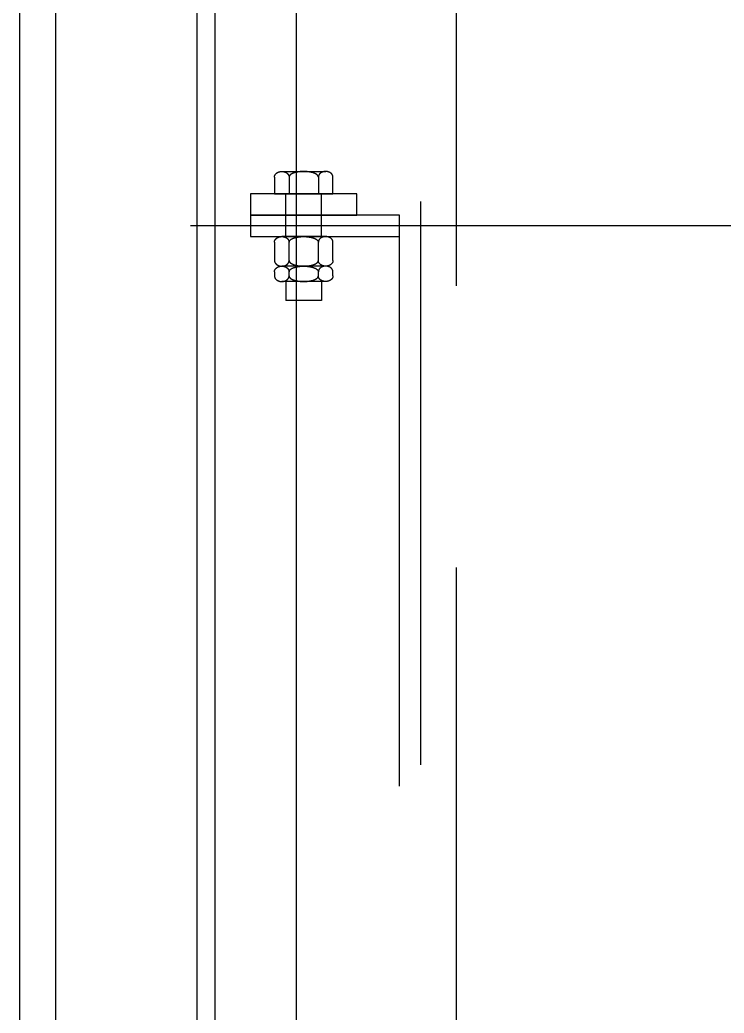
# Model space of a CAD drawing. Extents: x 0 to 45720, y 0 to 30480.
# Drawn here: x 11072 to 11270.6, y 11697.1 to 11977.1 of the extents above; entities that cross this region are included whole.
import ezdxf

# ---------------------------------------------------------------- set-up
doc = ezdxf.new("R2010")
doc.units = 0
doc.header["$LTSCALE"] = 25
for name, pattern in [('CENTER', [50.8, 31.75, -6.35, 6.35, -6.35]), ('HIDDEN', [9.525, 6.35, -3.175]), ('HIDDEN2', [4.7625, 3.175, -1.5875])]:
    doc.linetypes.add(name, pattern=pattern)
doc.layers.get('0').update_dxf_attribs({"linetype": 'CONTINUOUS'})
for name, color, linetype in [('CHUTE', 2, 'CONTINUOUS'), ('EMS_BOLT-BOLTHOLE', 3, 'CONTINUOUS'), ('EMS_CL', 1, 'CENTER'), ('EMS_DIM', 3, 'CONTINUOUS'), ('EMS_HF', 3, 'HIDDEN2'), ('EMS_HIDDEN', 3, 'HIDDEN'), ('EMS_OBJECT', 2, 'CONTINUOUS')]:
    doc.layers.add(name, color=color, linetype=linetype)

# ---------------------------------------------------------------- blocks, each defined once
blk = doc.blocks.new('A$C0D2A148F')
at = {"color": 252}
for p, q in [((-301.249, -136.237), (-301.249, -141)), ((-299.187, -134.65), (-286.813, -134.65)), ((-297.124, -136.237), (-297.124, -141)), ((-288.876, -136.237), (-288.876, -141)), ((-284.751, -141), (-284.751, -136.237)), ((-301.249, -141), (-284.751, -141)), ((-286.813, -153), (-299.187, -153)), ((-301.249, -154.587), (-301.249, -159.747)), ((-297.124, -159.747), (-297.124, -154.587)), ((-288.876, -159.747), (-288.876, -154.587)), ((-284.751, -159.747), (-284.751, -154.587)), ((-286.813, -161.334), (-299.187, -161.334))]:
    blk.add_line(p, q, dxfattribs=at)
for points in [[(-301.249, -136.237, 0), (-301.248, -136.199, 0), (-301.246, -136.16, 0), (-301.243, -136.121, 0), (-301.239, -136.082, 0), (-301.233, -136.043, 0), (-301.227, -136.005, 0), (-301.219, -135.966, 0), (-301.209, -135.928, 0), (-301.199, -135.89, 0), (-301.187, -135.852, 0), (-301.174, -135.814, 0), (-301.16, -135.777, 0), (-301.145, -135.74, 0), (-301.128, -135.703, 0), (-301.111, -135.666, 0), (-301.092, -135.63, 0), (-301.072, -135.594, 0), (-301.051, -135.559, 0), (-301.029, -135.524, 0), (-301.005, -135.489, 0), (-300.981, -135.455, 0), (-300.955, -135.421, 0), (-300.929, -135.388, 0), (-300.901, -135.356, 0), (-300.873, -135.323, 0), (-300.843, -135.292, 0), (-300.812, -135.261, 0), (-300.781, -135.23, 0), (-300.748, -135.201, 0), (-300.715, -135.171, 0), (-300.68, -135.143, 0), (-300.645, -135.115, 0), (-300.609, -135.088, 0), (-300.572, -135.061, 0), (-300.534, -135.035, 0), (-300.495, -135.01, 0), (-300.455, -134.986, 0), (-300.415, -134.962, 0), (-300.374, -134.94, 0), (-300.332, -134.918, 0), (-300.29, -134.896, 0), (-300.247, -134.876, 0), (-300.203, -134.856, 0), (-300.159, -134.837, 0), (-300.114, -134.82, 0), (-300.068, -134.802, 0), (-300.022, -134.786, 0), (-299.976, -134.771, 0), (-299.929, -134.756, 0), (-299.881, -134.743, 0), (-299.834, -134.73, 0), (-299.785, -134.718, 0), (-299.737, -134.708, 0), (-299.688, -134.698, 0), (-299.639, -134.689, 0), (-299.589, -134.681, 0), (-299.539, -134.673, 0), (-299.489, -134.667, 0), (-299.439, -134.662, 0), (-299.389, -134.658, 0), (-299.338, -134.654, 0), (-299.288, -134.652, 0), (-299.237, -134.65, 0), (-299.187, -134.65, 0), (-299.136, -134.65, 0), (-299.085, -134.652, 0), (-299.035, -134.654, 0), (-298.985, -134.658, 0), (-298.934, -134.662, 0), (-298.884, -134.667, 0), (-298.834, -134.673, 0), (-298.784, -134.681, 0), (-298.735, -134.689, 0), (-298.686, -134.698, 0), (-298.637, -134.708, 0), (-298.588, -134.718, 0), (-298.54, -134.73, 0), (-298.492, -134.743, 0), (-298.444, -134.756, 0), (-298.397, -134.771, 0), (-298.351, -134.786, 0), (-298.305, -134.802, 0), (-298.259, -134.82, 0), (-298.215, -134.837, 0), (-298.17, -134.856, 0), (-298.126, -134.876, 0), (-298.083, -134.896, 0), (-298.041, -134.918, 0), (-297.999, -134.94, 0), (-297.958, -134.962, 0), (-297.918, -134.986, 0), (-297.878, -135.01, 0), (-297.84, -135.035, 0), (-297.802, -135.061, 0), (-297.765, -135.088, 0), (-297.728, -135.115, 0), (-297.693, -135.143, 0), (-297.659, -135.171, 0), (-297.625, -135.201, 0), (-297.593, -135.23, 0), (-297.561, -135.261, 0), (-297.53, -135.292, 0), (-297.501, -135.323, 0), (-297.472, -135.356, 0), (-297.444, -135.388, 0), (-297.418, -135.421, 0), (-297.392, -135.455, 0), (-297.368, -135.489, 0), (-297.345, -135.524, 0), (-297.322, -135.559, 0), (-297.301, -135.594, 0), (-297.281, -135.63, 0), (-297.263, -135.666, 0), (-297.245, -135.703, 0), (-297.229, -135.74, 0), (-297.213, -135.777, 0), (-297.199, -135.814, 0), (-297.186, -135.852, 0), (-297.175, -135.89, 0), (-297.164, -135.928, 0), (-297.155, -135.966, 0), (-297.147, -136.005, 0), (-297.14, -136.043, 0), (-297.134, -136.082, 0), (-297.13, -136.121, 0), (-297.127, -136.16, 0), (-297.125, -136.199, 0), (-297.124, -136.237, 0)], [(-288.876, -136.237, 0), (-288.877, -136.199, 0), (-288.881, -136.16, 0), (-288.887, -136.121, 0), (-288.895, -136.082, 0), (-288.907, -136.043, 0), (-288.92, -136.005, 0), (-288.936, -135.966, 0), (-288.955, -135.928, 0), (-288.976, -135.89, 0), (-288.999, -135.852, 0), (-289.025, -135.814, 0), (-289.053, -135.777, 0), (-289.084, -135.74, 0), (-289.117, -135.703, 0), (-289.152, -135.666, 0), (-289.19, -135.63, 0), (-289.229, -135.594, 0), (-289.272, -135.559, 0), (-289.316, -135.524, 0), (-289.363, -135.489, 0), (-289.411, -135.455, 0), (-289.462, -135.421, 0), (-289.515, -135.388, 0), (-289.571, -135.356, 0), (-289.628, -135.323, 0), (-289.687, -135.292, 0), (-289.749, -135.261, 0), (-289.812, -135.23, 0), (-289.877, -135.201, 0), (-289.944, -135.171, 0), (-290.013, -135.143, 0), (-290.084, -135.115, 0), (-290.156, -135.088, 0), (-290.23, -135.061, 0), (-290.306, -135.035, 0), (-290.383, -135.01, 0), (-290.463, -134.986, 0), (-290.543, -134.962, 0), (-290.625, -134.94, 0), (-290.709, -134.918, 0), (-290.793, -134.896, 0), (-290.88, -134.876, 0), (-290.967, -134.856, 0), (-291.056, -134.837, 0), (-291.146, -134.82, 0), (-291.237, -134.802, 0), (-291.329, -134.786, 0), (-291.422, -134.771, 0), (-291.516, -134.756, 0), (-291.611, -134.743, 0), (-291.706, -134.73, 0), (-291.803, -134.718, 0), (-291.9, -134.708, 0), (-291.998, -134.698, 0), (-292.096, -134.689, 0), (-292.195, -134.681, 0), (-292.295, -134.673, 0), (-292.395, -134.667, 0), (-292.495, -134.662, 0), (-292.596, -134.658, 0), (-292.697, -134.654, 0), (-292.798, -134.652, 0), (-292.899, -134.65, 0), (-293, -134.65, 0), (-293.101, -134.65, 0), (-293.202, -134.652, 0), (-293.303, -134.654, 0), (-293.404, -134.658, 0), (-293.505, -134.662, 0), (-293.605, -134.667, 0), (-293.705, -134.673, 0), (-293.805, -134.681, 0), (-293.904, -134.689, 0), (-294.002, -134.698, 0), (-294.1, -134.708, 0), (-294.197, -134.718, 0), (-294.294, -134.73, 0), (-294.389, -134.743, 0), (-294.484, -134.756, 0), (-294.578, -134.771, 0), (-294.671, -134.786, 0), (-294.763, -134.802, 0), (-294.854, -134.82, 0), (-294.944, -134.837, 0), (-295.033, -134.856, 0), (-295.12, -134.876, 0), (-295.207, -134.896, 0), (-295.291, -134.918, 0), (-295.375, -134.94, 0), (-295.457, -134.962, 0), (-295.537, -134.986, 0), (-295.617, -135.01, 0), (-295.694, -135.035, 0), (-295.77, -135.061, 0), (-295.844, -135.088, 0), (-295.916, -135.115, 0), (-295.987, -135.143, 0), (-296.056, -135.171, 0), (-296.123, -135.201, 0), (-296.188, -135.23, 0), (-296.251, -135.261, 0), (-296.313, -135.292, 0), (-296.372, -135.323, 0), (-296.429, -135.356, 0), (-296.485, -135.388, 0), (-296.538, -135.421, 0), (-296.589, -135.455, 0), (-296.637, -135.489, 0), (-296.684, -135.524, 0), (-296.728, -135.559, 0), (-296.771, -135.594, 0), (-296.81, -135.63, 0), (-296.848, -135.666, 0), (-296.883, -135.703, 0), (-296.916, -135.74, 0), (-296.947, -135.777, 0), (-296.975, -135.814, 0), (-297.001, -135.852, 0), (-297.024, -135.89, 0), (-297.045, -135.928, 0), (-297.064, -135.966, 0), (-297.08, -136.005, 0), (-297.093, -136.043, 0), (-297.105, -136.082, 0), (-297.113, -136.121, 0), (-297.119, -136.16, 0), (-297.123, -136.199, 0), (-297.124, -136.237, 0)], [(-284.751, -136.237, 0), (-284.752, -136.199, 0), (-284.754, -136.16, 0), (-284.757, -136.121, 0), (-284.761, -136.082, 0), (-284.767, -136.043, 0), (-284.773, -136.005, 0), (-284.781, -135.966, 0), (-284.791, -135.928, 0), (-284.801, -135.89, 0), (-284.813, -135.852, 0), (-284.826, -135.814, 0), (-284.84, -135.777, 0), (-284.855, -135.74, 0), (-284.872, -135.703, 0), (-284.889, -135.666, 0), (-284.908, -135.63, 0), (-284.928, -135.594, 0), (-284.949, -135.559, 0), (-284.971, -135.524, 0), (-284.995, -135.489, 0), (-285.019, -135.455, 0), (-285.045, -135.421, 0), (-285.071, -135.388, 0), (-285.099, -135.356, 0), (-285.127, -135.323, 0), (-285.157, -135.292, 0), (-285.188, -135.261, 0), (-285.219, -135.23, 0), (-285.252, -135.201, 0), (-285.285, -135.171, 0), (-285.32, -135.143, 0), (-285.355, -135.115, 0), (-285.391, -135.088, 0), (-285.428, -135.061, 0), (-285.466, -135.035, 0), (-285.505, -135.01, 0), (-285.545, -134.986, 0), (-285.585, -134.962, 0), (-285.626, -134.94, 0), (-285.668, -134.918, 0), (-285.71, -134.896, 0), (-285.753, -134.876, 0), (-285.797, -134.856, 0), (-285.841, -134.837, 0), (-285.886, -134.82, 0), (-285.932, -134.802, 0), (-285.978, -134.786, 0), (-286.024, -134.771, 0), (-286.071, -134.756, 0), (-286.119, -134.743, 0), (-286.166, -134.73, 0), (-286.215, -134.718, 0), (-286.263, -134.708, 0), (-286.312, -134.698, 0), (-286.361, -134.689, 0), (-286.411, -134.681, 0), (-286.461, -134.673, 0), (-286.511, -134.667, 0), (-286.561, -134.662, 0), (-286.611, -134.658, 0), (-286.662, -134.654, 0), (-286.712, -134.652, 0), (-286.763, -134.65, 0), (-286.813, -134.65, 0), (-286.864, -134.65, 0), (-286.915, -134.652, 0), (-286.965, -134.654, 0), (-287.015, -134.658, 0), (-287.066, -134.662, 0), (-287.116, -134.667, 0), (-287.166, -134.673, 0), (-287.216, -134.681, 0), (-287.265, -134.689, 0), (-287.314, -134.698, 0), (-287.363, -134.708, 0), (-287.412, -134.718, 0), (-287.46, -134.73, 0), (-287.508, -134.743, 0), (-287.556, -134.756, 0), (-287.603, -134.771, 0), (-287.649, -134.786, 0), (-287.695, -134.802, 0), (-287.741, -134.82, 0), (-287.785, -134.837, 0), (-287.83, -134.856, 0), (-287.874, -134.876, 0), (-287.917, -134.896, 0), (-287.959, -134.918, 0), (-288.001, -134.94, 0), (-288.042, -134.962, 0), (-288.082, -134.986, 0), (-288.122, -135.01, 0), (-288.16, -135.035, 0), (-288.198, -135.061, 0), (-288.235, -135.088, 0), (-288.272, -135.115, 0), (-288.307, -135.143, 0), (-288.341, -135.171, 0), (-288.375, -135.201, 0), (-288.407, -135.23, 0), (-288.439, -135.261, 0), (-288.47, -135.292, 0), (-288.499, -135.323, 0), (-288.528, -135.356, 0), (-288.556, -135.388, 0), (-288.582, -135.421, 0), (-288.608, -135.455, 0), (-288.632, -135.489, 0), (-288.655, -135.524, 0), (-288.678, -135.559, 0), (-288.699, -135.594, 0), (-288.719, -135.63, 0), (-288.737, -135.666, 0), (-288.755, -135.703, 0), (-288.771, -135.74, 0), (-288.787, -135.777, 0), (-288.801, -135.814, 0), (-288.814, -135.852, 0), (-288.825, -135.89, 0), (-288.836, -135.928, 0), (-288.845, -135.966, 0), (-288.853, -136.005, 0), (-288.86, -136.043, 0), (-288.866, -136.082, 0), (-288.87, -136.121, 0), (-288.873, -136.16, 0), (-288.875, -136.199, 0), (-288.876, -136.237, 0)], [(-301.249, -154.587, 0), (-301.248, -154.549, 0), (-301.246, -154.51, 0), (-301.243, -154.471, 0), (-301.239, -154.432, 0), (-301.233, -154.393, 0), (-301.227, -154.355, 0), (-301.219, -154.316, 0), (-301.209, -154.278, 0), (-301.199, -154.24, 0), (-301.187, -154.202, 0), (-301.174, -154.164, 0), (-301.16, -154.127, 0), (-301.145, -154.09, 0), (-301.128, -154.053, 0), (-301.111, -154.016, 0), (-301.092, -153.98, 0), (-301.072, -153.944, 0), (-301.051, -153.909, 0), (-301.029, -153.874, 0), (-301.005, -153.839, 0), (-300.981, -153.805, 0), (-300.955, -153.771, 0), (-300.929, -153.738, 0), (-300.901, -153.706, 0), (-300.873, -153.673, 0), (-300.843, -153.642, 0), (-300.812, -153.611, 0), (-300.781, -153.58, 0), (-300.748, -153.551, 0), (-300.715, -153.521, 0), (-300.68, -153.493, 0), (-300.645, -153.465, 0), (-300.609, -153.438, 0), (-300.572, -153.411, 0), (-300.534, -153.385, 0), (-300.495, -153.36, 0), (-300.455, -153.336, 0), (-300.415, -153.312, 0), (-300.374, -153.29, 0), (-300.332, -153.268, 0), (-300.29, -153.246, 0), (-300.247, -153.226, 0), (-300.203, -153.206, 0), (-300.159, -153.187, 0), (-300.114, -153.17, 0), (-300.068, -153.152, 0), (-300.022, -153.136, 0), (-299.976, -153.121, 0), (-299.929, -153.106, 0), (-299.881, -153.093, 0), (-299.834, -153.08, 0), (-299.785, -153.068, 0), (-299.737, -153.058, 0), (-299.688, -153.048, 0), (-299.639, -153.039, 0), (-299.589, -153.031, 0), (-299.539, -153.023, 0), (-299.489, -153.017, 0), (-299.439, -153.012, 0), (-299.389, -153.008, 0), (-299.338, -153.004, 0), (-299.288, -153.002, 0), (-299.237, -153, 0), (-299.187, -153, 0), (-299.136, -153, 0), (-299.085, -153.002, 0), (-299.035, -153.004, 0), (-298.985, -153.008, 0), (-298.934, -153.012, 0), (-298.884, -153.017, 0), (-298.834, -153.023, 0), (-298.784, -153.031, 0), (-298.735, -153.039, 0), (-298.686, -153.048, 0), (-298.637, -153.058, 0), (-298.588, -153.068, 0), (-298.54, -153.08, 0), (-298.492, -153.093, 0), (-298.444, -153.106, 0), (-298.397, -153.121, 0), (-298.351, -153.136, 0), (-298.305, -153.152, 0), (-298.259, -153.17, 0), (-298.215, -153.187, 0), (-298.17, -153.206, 0), (-298.126, -153.226, 0), (-298.083, -153.246, 0), (-298.041, -153.268, 0), (-297.999, -153.29, 0), (-297.958, -153.312, 0), (-297.918, -153.336, 0), (-297.878, -153.36, 0), (-297.84, -153.385, 0), (-297.802, -153.411, 0), (-297.765, -153.438, 0), (-297.728, -153.465, 0), (-297.693, -153.493, 0), (-297.659, -153.521, 0), (-297.625, -153.551, 0), (-297.593, -153.58, 0), (-297.561, -153.611, 0), (-297.53, -153.642, 0), (-297.501, -153.673, 0), (-297.472, -153.706, 0), (-297.444, -153.738, 0), (-297.418, -153.771, 0), (-297.392, -153.805, 0), (-297.368, -153.839, 0), (-297.345, -153.874, 0), (-297.322, -153.909, 0), (-297.301, -153.944, 0), (-297.281, -153.98, 0), (-297.263, -154.016, 0), (-297.245, -154.053, 0), (-297.229, -154.09, 0), (-297.213, -154.127, 0), (-297.199, -154.164, 0), (-297.186, -154.202, 0), (-297.175, -154.24, 0), (-297.164, -154.278, 0), (-297.155, -154.316, 0), (-297.147, -154.355, 0), (-297.14, -154.393, 0), (-297.134, -154.432, 0), (-297.13, -154.471, 0), (-297.127, -154.51, 0), (-297.125, -154.549, 0), (-297.124, -154.587, 0)], [(-297.124, -154.587, 0), (-297.123, -154.549, 0), (-297.119, -154.51, 0), (-297.113, -154.471, 0), (-297.105, -154.432, 0), (-297.093, -154.393, 0), (-297.08, -154.355, 0), (-297.064, -154.316, 0), (-297.045, -154.278, 0), (-297.024, -154.24, 0), (-297.001, -154.202, 0), (-296.975, -154.164, 0), (-296.947, -154.127, 0), (-296.916, -154.09, 0), (-296.883, -154.053, 0), (-296.848, -154.016, 0), (-296.81, -153.98, 0), (-296.771, -153.944, 0), (-296.728, -153.909, 0), (-296.684, -153.874, 0), (-296.637, -153.839, 0), (-296.589, -153.805, 0), (-296.538, -153.771, 0), (-296.485, -153.738, 0), (-296.429, -153.706, 0), (-296.372, -153.673, 0), (-296.313, -153.642, 0), (-296.251, -153.611, 0), (-296.188, -153.58, 0), (-296.123, -153.551, 0), (-296.056, -153.521, 0), (-295.987, -153.493, 0), (-295.916, -153.465, 0), (-295.844, -153.438, 0), (-295.77, -153.411, 0), (-295.694, -153.385, 0), (-295.617, -153.36, 0), (-295.537, -153.336, 0), (-295.457, -153.312, 0), (-295.375, -153.29, 0), (-295.291, -153.268, 0), (-295.207, -153.246, 0), (-295.12, -153.226, 0), (-295.033, -153.206, 0), (-294.944, -153.187, 0), (-294.854, -153.17, 0), (-294.763, -153.152, 0), (-294.671, -153.136, 0), (-294.578, -153.121, 0), (-294.484, -153.106, 0), (-294.389, -153.093, 0), (-294.294, -153.08, 0), (-294.197, -153.068, 0), (-294.1, -153.058, 0), (-294.002, -153.048, 0), (-293.904, -153.039, 0), (-293.805, -153.031, 0), (-293.705, -153.023, 0), (-293.605, -153.017, 0), (-293.505, -153.012, 0), (-293.404, -153.008, 0), (-293.303, -153.004, 0), (-293.202, -153.002, 0), (-293.101, -153, 0), (-293, -153, 0), (-292.899, -153, 0), (-292.798, -153.002, 0), (-292.697, -153.004, 0), (-292.596, -153.008, 0), (-292.495, -153.012, 0), (-292.395, -153.017, 0), (-292.295, -153.023, 0), (-292.195, -153.031, 0), (-292.096, -153.039, 0), (-291.998, -153.048, 0), (-291.9, -153.058, 0), (-291.803, -153.068, 0), (-291.706, -153.08, 0), (-291.611, -153.093, 0), (-291.516, -153.106, 0), (-291.422, -153.121, 0), (-291.329, -153.136, 0), (-291.237, -153.152, 0), (-291.146, -153.17, 0), (-291.056, -153.187, 0), (-290.967, -153.206, 0), (-290.88, -153.226, 0), (-290.793, -153.246, 0), (-290.709, -153.268, 0), (-290.625, -153.29, 0), (-290.543, -153.312, 0), (-290.463, -153.336, 0), (-290.383, -153.36, 0), (-290.306, -153.385, 0), (-290.23, -153.411, 0), (-290.156, -153.438, 0), (-290.084, -153.465, 0), (-290.013, -153.493, 0), (-289.944, -153.521, 0), (-289.877, -153.551, 0), (-289.812, -153.58, 0), (-289.749, -153.611, 0), (-289.687, -153.642, 0), (-289.628, -153.673, 0), (-289.571, -153.706, 0), (-289.515, -153.738, 0), (-289.462, -153.771, 0), (-289.411, -153.805, 0), (-289.363, -153.839, 0), (-289.316, -153.874, 0), (-289.272, -153.909, 0), (-289.229, -153.944, 0), (-289.19, -153.98, 0), (-289.152, -154.016, 0), (-289.117, -154.053, 0), (-289.084, -154.09, 0), (-289.053, -154.127, 0), (-289.025, -154.164, 0), (-288.999, -154.202, 0), (-288.976, -154.24, 0), (-288.955, -154.278, 0), (-288.936, -154.316, 0), (-288.92, -154.355, 0), (-288.907, -154.393, 0), (-288.895, -154.432, 0), (-288.887, -154.471, 0), (-288.881, -154.51, 0), (-288.877, -154.549, 0), (-288.876, -154.587, 0)], [(-284.751, -154.587, 0), (-284.752, -154.549, 0), (-284.754, -154.51, 0), (-284.757, -154.471, 0), (-284.761, -154.432, 0), (-284.767, -154.393, 0), (-284.773, -154.355, 0), (-284.781, -154.316, 0), (-284.791, -154.278, 0), (-284.801, -154.24, 0), (-284.813, -154.202, 0), (-284.826, -154.164, 0), (-284.84, -154.127, 0), (-284.855, -154.09, 0), (-284.872, -154.053, 0), (-284.889, -154.016, 0), (-284.908, -153.98, 0), (-284.928, -153.944, 0), (-284.949, -153.909, 0), (-284.971, -153.874, 0), (-284.995, -153.839, 0), (-285.019, -153.805, 0), (-285.045, -153.771, 0), (-285.071, -153.738, 0), (-285.099, -153.706, 0), (-285.127, -153.673, 0), (-285.157, -153.642, 0), (-285.188, -153.611, 0), (-285.219, -153.58, 0), (-285.252, -153.551, 0), (-285.285, -153.521, 0), (-285.32, -153.493, 0), (-285.355, -153.465, 0), (-285.391, -153.438, 0), (-285.428, -153.411, 0), (-285.466, -153.385, 0), (-285.505, -153.36, 0), (-285.545, -153.336, 0), (-285.585, -153.312, 0), (-285.626, -153.29, 0), (-285.668, -153.268, 0), (-285.71, -153.246, 0), (-285.753, -153.226, 0), (-285.797, -153.206, 0), (-285.841, -153.187, 0), (-285.886, -153.17, 0), (-285.932, -153.152, 0), (-285.978, -153.136, 0), (-286.024, -153.121, 0), (-286.071, -153.106, 0), (-286.119, -153.093, 0), (-286.166, -153.08, 0), (-286.215, -153.068, 0), (-286.263, -153.058, 0), (-286.312, -153.048, 0), (-286.361, -153.039, 0), (-286.411, -153.031, 0), (-286.461, -153.023, 0), (-286.511, -153.017, 0), (-286.561, -153.012, 0), (-286.611, -153.008, 0), (-286.662, -153.004, 0), (-286.712, -153.002, 0), (-286.763, -153, 0), (-286.813, -153, 0), (-286.864, -153, 0), (-286.915, -153.002, 0), (-286.965, -153.004, 0), (-287.015, -153.008, 0), (-287.066, -153.012, 0), (-287.116, -153.017, 0), (-287.166, -153.023, 0), (-287.216, -153.031, 0), (-287.265, -153.039, 0), (-287.314, -153.048, 0), (-287.363, -153.058, 0), (-287.412, -153.068, 0), (-287.46, -153.08, 0), (-287.508, -153.093, 0), (-287.556, -153.106, 0), (-287.603, -153.121, 0), (-287.649, -153.136, 0), (-287.695, -153.152, 0), (-287.741, -153.17, 0), (-287.785, -153.187, 0), (-287.83, -153.206, 0), (-287.874, -153.226, 0), (-287.917, -153.246, 0), (-287.959, -153.268, 0), (-288.001, -153.29, 0), (-288.042, -153.312, 0), (-288.082, -153.336, 0), (-288.122, -153.36, 0), (-288.16, -153.385, 0), (-288.198, -153.411, 0), (-288.235, -153.438, 0), (-288.272, -153.465, 0), (-288.307, -153.493, 0), (-288.341, -153.521, 0), (-288.375, -153.551, 0), (-288.407, -153.58, 0), (-288.439, -153.611, 0), (-288.47, -153.642, 0), (-288.499, -153.673, 0), (-288.528, -153.706, 0), (-288.556, -153.738, 0), (-288.582, -153.771, 0), (-288.608, -153.805, 0), (-288.632, -153.839, 0), (-288.655, -153.874, 0), (-288.678, -153.909, 0), (-288.699, -153.944, 0), (-288.719, -153.98, 0), (-288.737, -154.016, 0), (-288.755, -154.053, 0), (-288.771, -154.09, 0), (-288.787, -154.127, 0), (-288.801, -154.164, 0), (-288.814, -154.202, 0), (-288.825, -154.24, 0), (-288.836, -154.278, 0), (-288.845, -154.316, 0), (-288.853, -154.355, 0), (-288.86, -154.393, 0), (-288.866, -154.432, 0), (-288.87, -154.471, 0), (-288.873, -154.51, 0), (-288.875, -154.549, 0), (-288.876, -154.587, 0)], [(-301.249, -159.747, 0), (-301.248, -159.786, 0), (-301.246, -159.825, 0), (-301.243, -159.864, 0), (-301.239, -159.902, 0), (-301.233, -159.941, 0), (-301.227, -159.98, 0), (-301.219, -160.018, 0), (-301.209, -160.057, 0), (-301.199, -160.095, 0), (-301.187, -160.133, 0), (-301.174, -160.17, 0), (-301.16, -160.208, 0), (-301.145, -160.245, 0), (-301.128, -160.282, 0), (-301.111, -160.318, 0), (-301.092, -160.354, 0), (-301.072, -160.39, 0), (-301.051, -160.426, 0), (-301.029, -160.461, 0), (-301.005, -160.495, 0), (-300.981, -160.529, 0), (-300.955, -160.563, 0), (-300.929, -160.596, 0), (-300.901, -160.629, 0), (-300.873, -160.661, 0), (-300.843, -160.693, 0), (-300.812, -160.724, 0), (-300.781, -160.754, 0), (-300.748, -160.784, 0), (-300.715, -160.813, 0), (-300.68, -160.842, 0), (-300.645, -160.869, 0), (-300.609, -160.897, 0), (-300.572, -160.923, 0), (-300.534, -160.949, 0), (-300.495, -160.974, 0), (-300.455, -160.998, 0), (-300.415, -161.022, 0), (-300.374, -161.045, 0), (-300.332, -161.067, 0), (-300.29, -161.088, 0), (-300.247, -161.109, 0), (-300.203, -161.128, 0), (-300.159, -161.147, 0), (-300.114, -161.165, 0), (-300.068, -161.182, 0), (-300.022, -161.198, 0), (-299.976, -161.214, 0), (-299.929, -161.228, 0), (-299.881, -161.242, 0), (-299.834, -161.254, 0), (-299.785, -161.266, 0), (-299.737, -161.277, 0), (-299.688, -161.287, 0), (-299.639, -161.296, 0), (-299.589, -161.304, 0), (-299.539, -161.311, 0), (-299.489, -161.317, 0), (-299.439, -161.322, 0), (-299.389, -161.327, 0), (-299.338, -161.33, 0), (-299.288, -161.332, 0), (-299.237, -161.334, 0), (-299.187, -161.334, 0), (-299.136, -161.334, 0), (-299.085, -161.332, 0), (-299.035, -161.33, 0), (-298.985, -161.327, 0), (-298.934, -161.322, 0), (-298.884, -161.317, 0), (-298.834, -161.311, 0), (-298.784, -161.304, 0), (-298.735, -161.296, 0), (-298.686, -161.287, 0), (-298.637, -161.277, 0), (-298.588, -161.266, 0), (-298.54, -161.254, 0), (-298.492, -161.242, 0), (-298.444, -161.228, 0), (-298.397, -161.214, 0), (-298.351, -161.198, 0), (-298.305, -161.182, 0), (-298.259, -161.165, 0), (-298.215, -161.147, 0), (-298.17, -161.128, 0), (-298.126, -161.109, 0), (-298.083, -161.088, 0), (-298.041, -161.067, 0), (-297.999, -161.045, 0), (-297.958, -161.022, 0), (-297.918, -160.998, 0), (-297.878, -160.974, 0), (-297.84, -160.949, 0), (-297.802, -160.923, 0), (-297.765, -160.897, 0), (-297.728, -160.869, 0), (-297.693, -160.842, 0), (-297.659, -160.813, 0), (-297.625, -160.784, 0), (-297.593, -160.754, 0), (-297.561, -160.724, 0), (-297.53, -160.693, 0), (-297.501, -160.661, 0), (-297.472, -160.629, 0), (-297.444, -160.596, 0), (-297.418, -160.563, 0), (-297.392, -160.529, 0), (-297.368, -160.495, 0), (-297.345, -160.461, 0), (-297.322, -160.426, 0), (-297.301, -160.39, 0), (-297.281, -160.354, 0), (-297.263, -160.318, 0), (-297.245, -160.282, 0), (-297.229, -160.245, 0), (-297.213, -160.208, 0), (-297.199, -160.17, 0), (-297.186, -160.133, 0), (-297.175, -160.095, 0), (-297.164, -160.057, 0), (-297.155, -160.018, 0), (-297.147, -159.98, 0), (-297.14, -159.941, 0), (-297.134, -159.902, 0), (-297.13, -159.864, 0), (-297.127, -159.825, 0), (-297.125, -159.786, 0), (-297.124, -159.747, 0)], [(-297.124, -159.747, 0), (-297.123, -159.786, 0), (-297.119, -159.825, 0), (-297.113, -159.864, 0), (-297.105, -159.902, 0), (-297.093, -159.941, 0), (-297.08, -159.98, 0), (-297.064, -160.018, 0), (-297.045, -160.057, 0), (-297.024, -160.095, 0), (-297.001, -160.133, 0), (-296.975, -160.17, 0), (-296.947, -160.208, 0), (-296.916, -160.245, 0), (-296.883, -160.282, 0), (-296.848, -160.318, 0), (-296.81, -160.354, 0), (-296.771, -160.39, 0), (-296.728, -160.426, 0), (-296.684, -160.461, 0), (-296.637, -160.495, 0), (-296.589, -160.529, 0), (-296.538, -160.563, 0), (-296.485, -160.596, 0), (-296.429, -160.629, 0), (-296.372, -160.661, 0), (-296.313, -160.693, 0), (-296.251, -160.724, 0), (-296.188, -160.754, 0), (-296.123, -160.784, 0), (-296.056, -160.813, 0), (-295.987, -160.842, 0), (-295.916, -160.869, 0), (-295.844, -160.897, 0), (-295.77, -160.923, 0), (-295.694, -160.949, 0), (-295.617, -160.974, 0), (-295.537, -160.998, 0), (-295.457, -161.022, 0), (-295.375, -161.045, 0), (-295.291, -161.067, 0), (-295.207, -161.088, 0), (-295.12, -161.109, 0), (-295.033, -161.128, 0), (-294.944, -161.147, 0), (-294.854, -161.165, 0), (-294.763, -161.182, 0), (-294.671, -161.198, 0), (-294.578, -161.214, 0), (-294.484, -161.228, 0), (-294.389, -161.242, 0), (-294.294, -161.254, 0), (-294.197, -161.266, 0), (-294.1, -161.277, 0), (-294.002, -161.287, 0), (-293.904, -161.296, 0), (-293.805, -161.304, 0), (-293.705, -161.311, 0), (-293.605, -161.317, 0), (-293.505, -161.322, 0), (-293.404, -161.327, 0), (-293.303, -161.33, 0), (-293.202, -161.332, 0), (-293.101, -161.334, 0), (-293, -161.334, 0), (-292.899, -161.334, 0), (-292.798, -161.332, 0), (-292.697, -161.33, 0), (-292.596, -161.327, 0), (-292.495, -161.322, 0), (-292.395, -161.317, 0), (-292.295, -161.311, 0), (-292.195, -161.304, 0), (-292.096, -161.296, 0), (-291.998, -161.287, 0), (-291.9, -161.277, 0), (-291.803, -161.266, 0), (-291.706, -161.254, 0), (-291.611, -161.242, 0), (-291.516, -161.228, 0), (-291.422, -161.214, 0), (-291.329, -161.198, 0), (-291.237, -161.182, 0), (-291.146, -161.165, 0), (-291.056, -161.147, 0), (-290.967, -161.128, 0), (-290.88, -161.109, 0), (-290.793, -161.088, 0), (-290.709, -161.067, 0), (-290.625, -161.045, 0), (-290.543, -161.022, 0), (-290.463, -160.998, 0), (-290.383, -160.974, 0), (-290.306, -160.949, 0), (-290.23, -160.923, 0), (-290.156, -160.897, 0), (-290.084, -160.869, 0), (-290.013, -160.842, 0), (-289.944, -160.813, 0), (-289.877, -160.784, 0), (-289.812, -160.754, 0), (-289.749, -160.724, 0), (-289.687, -160.693, 0), (-289.628, -160.661, 0), (-289.571, -160.629, 0), (-289.515, -160.596, 0), (-289.462, -160.563, 0), (-289.411, -160.529, 0), (-289.363, -160.495, 0), (-289.316, -160.461, 0), (-289.272, -160.426, 0), (-289.229, -160.39, 0), (-289.19, -160.354, 0), (-289.152, -160.318, 0), (-289.117, -160.282, 0), (-289.084, -160.245, 0), (-289.053, -160.208, 0), (-289.025, -160.17, 0), (-288.999, -160.133, 0), (-288.976, -160.095, 0), (-288.955, -160.057, 0), (-288.936, -160.018, 0), (-288.92, -159.98, 0), (-288.907, -159.941, 0), (-288.895, -159.902, 0), (-288.887, -159.864, 0), (-288.881, -159.825, 0), (-288.877, -159.786, 0), (-288.876, -159.747, 0)], [(-284.751, -159.747, 0), (-284.752, -159.786, 0), (-284.754, -159.825, 0), (-284.757, -159.864, 0), (-284.761, -159.902, 0), (-284.767, -159.941, 0), (-284.773, -159.98, 0), (-284.781, -160.018, 0), (-284.791, -160.057, 0), (-284.801, -160.095, 0), (-284.813, -160.133, 0), (-284.826, -160.17, 0), (-284.84, -160.208, 0), (-284.855, -160.245, 0), (-284.872, -160.282, 0), (-284.889, -160.318, 0), (-284.908, -160.354, 0), (-284.928, -160.39, 0), (-284.949, -160.426, 0), (-284.971, -160.461, 0), (-284.995, -160.495, 0), (-285.019, -160.529, 0), (-285.045, -160.563, 0), (-285.071, -160.596, 0), (-285.099, -160.629, 0), (-285.127, -160.661, 0), (-285.157, -160.693, 0), (-285.188, -160.724, 0), (-285.219, -160.754, 0), (-285.252, -160.784, 0), (-285.285, -160.813, 0), (-285.32, -160.842, 0), (-285.355, -160.869, 0), (-285.391, -160.897, 0), (-285.428, -160.923, 0), (-285.466, -160.949, 0), (-285.505, -160.974, 0), (-285.545, -160.998, 0), (-285.585, -161.022, 0), (-285.626, -161.045, 0), (-285.668, -161.067, 0), (-285.71, -161.088, 0), (-285.753, -161.109, 0), (-285.797, -161.128, 0), (-285.841, -161.147, 0), (-285.886, -161.165, 0), (-285.932, -161.182, 0), (-285.978, -161.198, 0), (-286.024, -161.214, 0), (-286.071, -161.228, 0), (-286.119, -161.242, 0), (-286.166, -161.254, 0), (-286.215, -161.266, 0), (-286.263, -161.277, 0), (-286.312, -161.287, 0), (-286.361, -161.296, 0), (-286.411, -161.304, 0), (-286.461, -161.311, 0), (-286.511, -161.317, 0), (-286.561, -161.322, 0), (-286.611, -161.327, 0), (-286.662, -161.33, 0), (-286.712, -161.332, 0), (-286.763, -161.334, 0), (-286.813, -161.334, 0), (-286.864, -161.334, 0), (-286.915, -161.332, 0), (-286.965, -161.33, 0), (-287.015, -161.327, 0), (-287.066, -161.322, 0), (-287.116, -161.317, 0), (-287.166, -161.311, 0), (-287.216, -161.304, 0), (-287.265, -161.296, 0), (-287.314, -161.287, 0), (-287.363, -161.277, 0), (-287.412, -161.266, 0), (-287.46, -161.254, 0), (-287.508, -161.242, 0), (-287.556, -161.228, 0), (-287.603, -161.214, 0), (-287.649, -161.198, 0), (-287.695, -161.182, 0), (-287.741, -161.165, 0), (-287.785, -161.147, 0), (-287.83, -161.128, 0), (-287.874, -161.109, 0), (-287.917, -161.088, 0), (-287.959, -161.067, 0), (-288.001, -161.045, 0), (-288.042, -161.022, 0), (-288.082, -160.998, 0), (-288.122, -160.974, 0), (-288.16, -160.949, 0), (-288.198, -160.923, 0), (-288.235, -160.897, 0), (-288.272, -160.869, 0), (-288.307, -160.842, 0), (-288.341, -160.813, 0), (-288.375, -160.784, 0), (-288.407, -160.754, 0), (-288.439, -160.724, 0), (-288.47, -160.693, 0), (-288.499, -160.661, 0), (-288.528, -160.629, 0), (-288.556, -160.596, 0), (-288.582, -160.563, 0), (-288.608, -160.529, 0), (-288.632, -160.495, 0), (-288.655, -160.461, 0), (-288.678, -160.426, 0), (-288.699, -160.39, 0), (-288.719, -160.354, 0), (-288.737, -160.318, 0), (-288.755, -160.282, 0), (-288.771, -160.245, 0), (-288.787, -160.208, 0), (-288.801, -160.17, 0), (-288.814, -160.133, 0), (-288.825, -160.095, 0), (-288.836, -160.057, 0), (-288.845, -160.018, 0), (-288.853, -159.98, 0), (-288.86, -159.941, 0), (-288.866, -159.902, 0), (-288.87, -159.864, 0), (-288.873, -159.825, 0), (-288.875, -159.786, 0), (-288.876, -159.747, 0)]]:
    blk.add_polyline3d(points, dxfattribs=at)
at = {"layer": 'EMS_BOLT-BOLTHOLE', "color": 252}
for p, q in [((-286.813, -161.334), (-299.187, -161.334)), ((-301.249, -162.922), (-301.249, -164.081)), ((-297.124, -164.081), (-297.124, -162.922)), ((-288.876, -164.081), (-288.876, -162.922)), ((-284.751, -164.081), (-284.751, -162.922)), ((-286.813, -165.669), (-299.187, -165.669)), ((-298, -165.669), (-298, -171)), ((-288, -165.669), (-288, -171)), ((-288, -171), (-298, -171))]:
    blk.add_line(p, q, dxfattribs=at)
for points in [[(-301.249, -162.922, 0), (-301.248, -162.883, 0), (-301.246, -162.844, 0), (-301.243, -162.805, 0), (-301.239, -162.766, 0), (-301.233, -162.728, 0), (-301.227, -162.689, 0), (-301.219, -162.65, 0), (-301.209, -162.612, 0), (-301.199, -162.574, 0), (-301.187, -162.536, 0), (-301.174, -162.498, 0), (-301.16, -162.461, 0), (-301.145, -162.424, 0), (-301.128, -162.387, 0), (-301.111, -162.351, 0), (-301.092, -162.314, 0), (-301.072, -162.279, 0), (-301.051, -162.243, 0), (-301.029, -162.208, 0), (-301.005, -162.174, 0), (-300.981, -162.139, 0), (-300.955, -162.106, 0), (-300.929, -162.073, 0), (-300.901, -162.04, 0), (-300.873, -162.008, 0), (-300.843, -161.976, 0), (-300.812, -161.945, 0), (-300.781, -161.915, 0), (-300.748, -161.885, 0), (-300.715, -161.856, 0), (-300.68, -161.827, 0), (-300.645, -161.799, 0), (-300.609, -161.772, 0), (-300.572, -161.746, 0), (-300.534, -161.72, 0), (-300.495, -161.695, 0), (-300.455, -161.67, 0), (-300.415, -161.647, 0), (-300.374, -161.624, 0), (-300.332, -161.602, 0), (-300.29, -161.581, 0), (-300.247, -161.56, 0), (-300.203, -161.541, 0), (-300.159, -161.522, 0), (-300.114, -161.504, 0), (-300.068, -161.487, 0), (-300.022, -161.471, 0), (-299.976, -161.455, 0), (-299.929, -161.441, 0), (-299.881, -161.427, 0), (-299.834, -161.414, 0), (-299.785, -161.403, 0), (-299.737, -161.392, 0), (-299.688, -161.382, 0), (-299.639, -161.373, 0), (-299.589, -161.365, 0), (-299.539, -161.358, 0), (-299.489, -161.352, 0), (-299.439, -161.346, 0), (-299.389, -161.342, 0), (-299.338, -161.339, 0), (-299.288, -161.336, 0), (-299.237, -161.335, 0), (-299.187, -161.334, 0), (-299.136, -161.335, 0), (-299.085, -161.336, 0), (-299.035, -161.339, 0), (-298.985, -161.342, 0), (-298.934, -161.346, 0), (-298.884, -161.352, 0), (-298.834, -161.358, 0), (-298.784, -161.365, 0), (-298.735, -161.373, 0), (-298.686, -161.382, 0), (-298.637, -161.392, 0), (-298.588, -161.403, 0), (-298.54, -161.414, 0), (-298.492, -161.427, 0), (-298.444, -161.441, 0), (-298.397, -161.455, 0), (-298.351, -161.471, 0), (-298.305, -161.487, 0), (-298.259, -161.504, 0), (-298.215, -161.522, 0), (-298.17, -161.541, 0), (-298.126, -161.56, 0), (-298.083, -161.581, 0), (-298.041, -161.602, 0), (-297.999, -161.624, 0), (-297.958, -161.647, 0), (-297.918, -161.67, 0), (-297.878, -161.695, 0), (-297.84, -161.72, 0), (-297.802, -161.746, 0), (-297.765, -161.772, 0), (-297.728, -161.799, 0), (-297.693, -161.827, 0), (-297.659, -161.856, 0), (-297.625, -161.885, 0), (-297.593, -161.915, 0), (-297.561, -161.945, 0), (-297.53, -161.976, 0), (-297.501, -162.008, 0), (-297.472, -162.04, 0), (-297.444, -162.073, 0), (-297.418, -162.106, 0), (-297.392, -162.139, 0), (-297.368, -162.174, 0), (-297.345, -162.208, 0), (-297.322, -162.243, 0), (-297.301, -162.279, 0), (-297.281, -162.314, 0), (-297.263, -162.351, 0), (-297.245, -162.387, 0), (-297.229, -162.424, 0), (-297.213, -162.461, 0), (-297.199, -162.498, 0), (-297.186, -162.536, 0), (-297.175, -162.574, 0), (-297.164, -162.612, 0), (-297.155, -162.65, 0), (-297.147, -162.689, 0), (-297.14, -162.728, 0), (-297.134, -162.766, 0), (-297.13, -162.805, 0), (-297.127, -162.844, 0), (-297.125, -162.883, 0), (-297.124, -162.922, 0)], [(-297.124, -162.922, 0), (-297.123, -162.883, 0), (-297.119, -162.844, 0), (-297.113, -162.805, 0), (-297.105, -162.766, 0), (-297.093, -162.728, 0), (-297.08, -162.689, 0), (-297.064, -162.65, 0), (-297.045, -162.612, 0), (-297.024, -162.574, 0), (-297.001, -162.536, 0), (-296.975, -162.498, 0), (-296.947, -162.461, 0), (-296.916, -162.424, 0), (-296.883, -162.387, 0), (-296.848, -162.351, 0), (-296.81, -162.314, 0), (-296.771, -162.279, 0), (-296.728, -162.243, 0), (-296.684, -162.208, 0), (-296.637, -162.174, 0), (-296.589, -162.139, 0), (-296.538, -162.106, 0), (-296.485, -162.073, 0), (-296.429, -162.04, 0), (-296.372, -162.008, 0), (-296.313, -161.976, 0), (-296.251, -161.945, 0), (-296.188, -161.915, 0), (-296.123, -161.885, 0), (-296.056, -161.856, 0), (-295.987, -161.827, 0), (-295.916, -161.799, 0), (-295.844, -161.772, 0), (-295.77, -161.746, 0), (-295.694, -161.72, 0), (-295.617, -161.695, 0), (-295.537, -161.67, 0), (-295.457, -161.647, 0), (-295.375, -161.624, 0), (-295.291, -161.602, 0), (-295.207, -161.581, 0), (-295.12, -161.56, 0), (-295.033, -161.541, 0), (-294.944, -161.522, 0), (-294.854, -161.504, 0), (-294.763, -161.487, 0), (-294.671, -161.471, 0), (-294.578, -161.455, 0), (-294.484, -161.441, 0), (-294.389, -161.427, 0), (-294.294, -161.414, 0), (-294.197, -161.403, 0), (-294.1, -161.392, 0), (-294.002, -161.382, 0), (-293.904, -161.373, 0), (-293.805, -161.365, 0), (-293.705, -161.358, 0), (-293.605, -161.352, 0), (-293.505, -161.346, 0), (-293.404, -161.342, 0), (-293.303, -161.339, 0), (-293.202, -161.336, 0), (-293.101, -161.335, 0), (-293, -161.334, 0), (-292.899, -161.335, 0), (-292.798, -161.336, 0), (-292.697, -161.339, 0), (-292.596, -161.342, 0), (-292.495, -161.346, 0), (-292.395, -161.352, 0), (-292.295, -161.358, 0), (-292.195, -161.365, 0), (-292.096, -161.373, 0), (-291.998, -161.382, 0), (-291.9, -161.392, 0), (-291.803, -161.403, 0), (-291.706, -161.414, 0), (-291.611, -161.427, 0), (-291.516, -161.441, 0), (-291.422, -161.455, 0), (-291.329, -161.471, 0), (-291.237, -161.487, 0), (-291.146, -161.504, 0), (-291.056, -161.522, 0), (-290.967, -161.541, 0), (-290.88, -161.56, 0), (-290.793, -161.581, 0), (-290.709, -161.602, 0), (-290.625, -161.624, 0), (-290.543, -161.647, 0), (-290.463, -161.67, 0), (-290.383, -161.695, 0), (-290.306, -161.72, 0), (-290.23, -161.746, 0), (-290.156, -161.772, 0), (-290.084, -161.799, 0), (-290.013, -161.827, 0), (-289.944, -161.856, 0), (-289.877, -161.885, 0), (-289.812, -161.915, 0), (-289.749, -161.945, 0), (-289.687, -161.976, 0), (-289.628, -162.008, 0), (-289.571, -162.04, 0), (-289.515, -162.073, 0), (-289.462, -162.106, 0), (-289.411, -162.139, 0), (-289.363, -162.174, 0), (-289.316, -162.208, 0), (-289.272, -162.243, 0), (-289.229, -162.279, 0), (-289.19, -162.314, 0), (-289.152, -162.351, 0), (-289.117, -162.387, 0), (-289.084, -162.424, 0), (-289.053, -162.461, 0), (-289.025, -162.498, 0), (-288.999, -162.536, 0), (-288.976, -162.574, 0), (-288.955, -162.612, 0), (-288.936, -162.65, 0), (-288.92, -162.689, 0), (-288.907, -162.728, 0), (-288.895, -162.766, 0), (-288.887, -162.805, 0), (-288.881, -162.844, 0), (-288.877, -162.883, 0), (-288.876, -162.922, 0)], [(-284.751, -162.922, 0), (-284.752, -162.883, 0), (-284.754, -162.844, 0), (-284.757, -162.805, 0), (-284.761, -162.766, 0), (-284.767, -162.728, 0), (-284.773, -162.689, 0), (-284.781, -162.65, 0), (-284.791, -162.612, 0), (-284.801, -162.574, 0), (-284.813, -162.536, 0), (-284.826, -162.498, 0), (-284.84, -162.461, 0), (-284.855, -162.424, 0), (-284.872, -162.387, 0), (-284.889, -162.351, 0), (-284.908, -162.314, 0), (-284.928, -162.279, 0), (-284.949, -162.243, 0), (-284.971, -162.208, 0), (-284.995, -162.174, 0), (-285.019, -162.139, 0), (-285.045, -162.106, 0), (-285.071, -162.073, 0), (-285.099, -162.04, 0), (-285.127, -162.008, 0), (-285.157, -161.976, 0), (-285.188, -161.945, 0), (-285.219, -161.915, 0), (-285.252, -161.885, 0), (-285.285, -161.856, 0), (-285.32, -161.827, 0), (-285.355, -161.799, 0), (-285.391, -161.772, 0), (-285.428, -161.746, 0), (-285.466, -161.72, 0), (-285.505, -161.695, 0), (-285.545, -161.67, 0), (-285.585, -161.647, 0), (-285.626, -161.624, 0), (-285.668, -161.602, 0), (-285.71, -161.581, 0), (-285.753, -161.56, 0), (-285.797, -161.541, 0), (-285.841, -161.522, 0), (-285.886, -161.504, 0), (-285.932, -161.487, 0), (-285.978, -161.471, 0), (-286.024, -161.455, 0), (-286.071, -161.441, 0), (-286.119, -161.427, 0), (-286.166, -161.414, 0), (-286.215, -161.403, 0), (-286.263, -161.392, 0), (-286.312, -161.382, 0), (-286.361, -161.373, 0), (-286.411, -161.365, 0), (-286.461, -161.358, 0), (-286.511, -161.352, 0), (-286.561, -161.346, 0), (-286.611, -161.342, 0), (-286.662, -161.339, 0), (-286.712, -161.336, 0), (-286.763, -161.335, 0), (-286.813, -161.334, 0), (-286.864, -161.335, 0), (-286.915, -161.336, 0), (-286.965, -161.339, 0), (-287.015, -161.342, 0), (-287.066, -161.346, 0), (-287.116, -161.352, 0), (-287.166, -161.358, 0), (-287.216, -161.365, 0), (-287.265, -161.373, 0), (-287.314, -161.382, 0), (-287.363, -161.392, 0), (-287.412, -161.403, 0), (-287.46, -161.414, 0), (-287.508, -161.427, 0), (-287.556, -161.441, 0), (-287.603, -161.455, 0), (-287.649, -161.471, 0), (-287.695, -161.487, 0), (-287.741, -161.504, 0), (-287.785, -161.522, 0), (-287.83, -161.541, 0), (-287.874, -161.56, 0), (-287.917, -161.581, 0), (-287.959, -161.602, 0), (-288.001, -161.624, 0), (-288.042, -161.647, 0), (-288.082, -161.67, 0), (-288.122, -161.695, 0), (-288.16, -161.72, 0), (-288.198, -161.746, 0), (-288.235, -161.772, 0), (-288.272, -161.799, 0), (-288.307, -161.827, 0), (-288.341, -161.856, 0), (-288.375, -161.885, 0), (-288.407, -161.915, 0), (-288.439, -161.945, 0), (-288.47, -161.976, 0), (-288.499, -162.008, 0), (-288.528, -162.04, 0), (-288.556, -162.073, 0), (-288.582, -162.106, 0), (-288.608, -162.139, 0), (-288.632, -162.174, 0), (-288.655, -162.208, 0), (-288.678, -162.243, 0), (-288.699, -162.279, 0), (-288.719, -162.314, 0), (-288.737, -162.351, 0), (-288.755, -162.387, 0), (-288.771, -162.424, 0), (-288.787, -162.461, 0), (-288.801, -162.498, 0), (-288.814, -162.536, 0), (-288.825, -162.574, 0), (-288.836, -162.612, 0), (-288.845, -162.65, 0), (-288.853, -162.689, 0), (-288.86, -162.728, 0), (-288.866, -162.766, 0), (-288.87, -162.805, 0), (-288.873, -162.844, 0), (-288.875, -162.883, 0), (-288.876, -162.922, 0)], [(-301.249, -164.081, 0), (-301.248, -164.12, 0), (-301.246, -164.159, 0), (-301.243, -164.198, 0), (-301.239, -164.237, 0), (-301.233, -164.276, 0), (-301.227, -164.314, 0), (-301.219, -164.353, 0), (-301.209, -164.391, 0), (-301.199, -164.429, 0), (-301.187, -164.467, 0), (-301.174, -164.505, 0), (-301.16, -164.542, 0), (-301.145, -164.579, 0), (-301.128, -164.616, 0), (-301.111, -164.653, 0), (-301.092, -164.689, 0), (-301.072, -164.725, 0), (-301.051, -164.76, 0), (-301.029, -164.795, 0), (-301.005, -164.83, 0), (-300.981, -164.864, 0), (-300.955, -164.897, 0), (-300.929, -164.931, 0), (-300.901, -164.963, 0), (-300.873, -164.995, 0), (-300.843, -165.027, 0), (-300.812, -165.058, 0), (-300.781, -165.088, 0), (-300.748, -165.118, 0), (-300.715, -165.147, 0), (-300.68, -165.176, 0), (-300.645, -165.204, 0), (-300.609, -165.231, 0), (-300.572, -165.258, 0), (-300.534, -165.283, 0), (-300.495, -165.308, 0), (-300.455, -165.333, 0), (-300.415, -165.356, 0), (-300.374, -165.379, 0), (-300.332, -165.401, 0), (-300.29, -165.422, 0), (-300.247, -165.443, 0), (-300.203, -165.463, 0), (-300.159, -165.481, 0), (-300.114, -165.499, 0), (-300.068, -165.516, 0), (-300.022, -165.533, 0), (-299.976, -165.548, 0), (-299.929, -165.562, 0), (-299.881, -165.576, 0), (-299.834, -165.589, 0), (-299.785, -165.6, 0), (-299.737, -165.611, 0), (-299.688, -165.621, 0), (-299.639, -165.63, 0), (-299.589, -165.638, 0), (-299.539, -165.645, 0), (-299.489, -165.652, 0), (-299.439, -165.657, 0), (-299.389, -165.661, 0), (-299.338, -165.664, 0), (-299.288, -165.667, 0), (-299.237, -165.668, 0), (-299.187, -165.669, 0), (-299.136, -165.668, 0), (-299.085, -165.667, 0), (-299.035, -165.664, 0), (-298.985, -165.661, 0), (-298.934, -165.657, 0), (-298.884, -165.652, 0), (-298.834, -165.645, 0), (-298.784, -165.638, 0), (-298.735, -165.63, 0), (-298.686, -165.621, 0), (-298.637, -165.611, 0), (-298.588, -165.6, 0), (-298.54, -165.589, 0), (-298.492, -165.576, 0), (-298.444, -165.562, 0), (-298.397, -165.548, 0), (-298.351, -165.533, 0), (-298.305, -165.516, 0), (-298.259, -165.499, 0), (-298.215, -165.481, 0), (-298.17, -165.463, 0), (-298.126, -165.443, 0), (-298.083, -165.422, 0), (-298.041, -165.401, 0), (-297.999, -165.379, 0), (-297.958, -165.356, 0), (-297.918, -165.333, 0), (-297.878, -165.308, 0), (-297.84, -165.283, 0), (-297.802, -165.258, 0), (-297.765, -165.231, 0), (-297.728, -165.204, 0), (-297.693, -165.176, 0), (-297.659, -165.147, 0), (-297.625, -165.118, 0), (-297.593, -165.088, 0), (-297.561, -165.058, 0), (-297.53, -165.027, 0), (-297.501, -164.995, 0), (-297.472, -164.963, 0), (-297.444, -164.931, 0), (-297.418, -164.897, 0), (-297.392, -164.864, 0), (-297.368, -164.83, 0), (-297.345, -164.795, 0), (-297.322, -164.76, 0), (-297.301, -164.725, 0), (-297.281, -164.689, 0), (-297.263, -164.653, 0), (-297.245, -164.616, 0), (-297.229, -164.579, 0), (-297.213, -164.542, 0), (-297.199, -164.505, 0), (-297.186, -164.467, 0), (-297.175, -164.429, 0), (-297.164, -164.391, 0), (-297.155, -164.353, 0), (-297.147, -164.314, 0), (-297.14, -164.276, 0), (-297.134, -164.237, 0), (-297.13, -164.198, 0), (-297.127, -164.159, 0), (-297.125, -164.12, 0), (-297.124, -164.081, 0)], [(-297.124, -164.081, 0), (-297.123, -164.12, 0), (-297.119, -164.159, 0), (-297.113, -164.198, 0), (-297.105, -164.237, 0), (-297.093, -164.276, 0), (-297.08, -164.314, 0), (-297.064, -164.353, 0), (-297.045, -164.391, 0), (-297.024, -164.429, 0), (-297.001, -164.467, 0), (-296.975, -164.505, 0), (-296.947, -164.542, 0), (-296.916, -164.579, 0), (-296.883, -164.616, 0), (-296.848, -164.653, 0), (-296.81, -164.689, 0), (-296.771, -164.725, 0), (-296.728, -164.76, 0), (-296.684, -164.795, 0), (-296.637, -164.83, 0), (-296.589, -164.864, 0), (-296.538, -164.897, 0), (-296.485, -164.931, 0), (-296.429, -164.963, 0), (-296.372, -164.995, 0), (-296.313, -165.027, 0), (-296.251, -165.058, 0), (-296.188, -165.088, 0), (-296.123, -165.118, 0), (-296.056, -165.147, 0), (-295.987, -165.176, 0), (-295.916, -165.204, 0), (-295.844, -165.231, 0), (-295.77, -165.258, 0), (-295.694, -165.283, 0), (-295.617, -165.308, 0), (-295.537, -165.333, 0), (-295.457, -165.356, 0), (-295.375, -165.379, 0), (-295.291, -165.401, 0), (-295.207, -165.422, 0), (-295.12, -165.443, 0), (-295.033, -165.463, 0), (-294.944, -165.481, 0), (-294.854, -165.499, 0), (-294.763, -165.516, 0), (-294.671, -165.533, 0), (-294.578, -165.548, 0), (-294.484, -165.562, 0), (-294.389, -165.576, 0), (-294.294, -165.589, 0), (-294.197, -165.6, 0), (-294.1, -165.611, 0), (-294.002, -165.621, 0), (-293.904, -165.63, 0), (-293.805, -165.638, 0), (-293.705, -165.645, 0), (-293.605, -165.652, 0), (-293.505, -165.657, 0), (-293.404, -165.661, 0), (-293.303, -165.664, 0), (-293.202, -165.667, 0), (-293.101, -165.668, 0), (-293, -165.669, 0), (-292.899, -165.668, 0), (-292.798, -165.667, 0), (-292.697, -165.664, 0), (-292.596, -165.661, 0), (-292.495, -165.657, 0), (-292.395, -165.652, 0), (-292.295, -165.645, 0), (-292.195, -165.638, 0), (-292.096, -165.63, 0), (-291.998, -165.621, 0), (-291.9, -165.611, 0), (-291.803, -165.6, 0), (-291.706, -165.589, 0), (-291.611, -165.576, 0), (-291.516, -165.562, 0), (-291.422, -165.548, 0), (-291.329, -165.533, 0), (-291.237, -165.516, 0), (-291.146, -165.499, 0), (-291.056, -165.481, 0), (-290.967, -165.463, 0), (-290.88, -165.443, 0), (-290.793, -165.422, 0), (-290.709, -165.401, 0), (-290.625, -165.379, 0), (-290.543, -165.356, 0), (-290.463, -165.333, 0), (-290.383, -165.308, 0), (-290.306, -165.283, 0), (-290.23, -165.258, 0), (-290.156, -165.231, 0), (-290.084, -165.204, 0), (-290.013, -165.176, 0), (-289.944, -165.147, 0), (-289.877, -165.118, 0), (-289.812, -165.088, 0), (-289.749, -165.058, 0), (-289.687, -165.027, 0), (-289.628, -164.995, 0), (-289.571, -164.963, 0), (-289.515, -164.931, 0), (-289.462, -164.897, 0), (-289.411, -164.864, 0), (-289.363, -164.83, 0), (-289.316, -164.795, 0), (-289.272, -164.76, 0), (-289.229, -164.725, 0), (-289.19, -164.689, 0), (-289.152, -164.653, 0), (-289.117, -164.616, 0), (-289.084, -164.579, 0), (-289.053, -164.542, 0), (-289.025, -164.505, 0), (-288.999, -164.467, 0), (-288.976, -164.429, 0), (-288.955, -164.391, 0), (-288.936, -164.353, 0), (-288.92, -164.314, 0), (-288.907, -164.276, 0), (-288.895, -164.237, 0), (-288.887, -164.198, 0), (-288.881, -164.159, 0), (-288.877, -164.12, 0), (-288.876, -164.081, 0)], [(-284.751, -164.081, 0), (-284.752, -164.12, 0), (-284.754, -164.159, 0), (-284.757, -164.198, 0), (-284.761, -164.237, 0), (-284.767, -164.276, 0), (-284.773, -164.314, 0), (-284.781, -164.353, 0), (-284.791, -164.391, 0), (-284.801, -164.429, 0), (-284.813, -164.467, 0), (-284.826, -164.505, 0), (-284.84, -164.542, 0), (-284.855, -164.579, 0), (-284.872, -164.616, 0), (-284.889, -164.653, 0), (-284.908, -164.689, 0), (-284.928, -164.725, 0), (-284.949, -164.76, 0), (-284.971, -164.795, 0), (-284.995, -164.83, 0), (-285.019, -164.864, 0), (-285.045, -164.897, 0), (-285.071, -164.931, 0), (-285.099, -164.963, 0), (-285.127, -164.995, 0), (-285.157, -165.027, 0), (-285.188, -165.058, 0), (-285.219, -165.088, 0), (-285.252, -165.118, 0), (-285.285, -165.147, 0), (-285.32, -165.176, 0), (-285.355, -165.204, 0), (-285.391, -165.231, 0), (-285.428, -165.258, 0), (-285.466, -165.283, 0), (-285.505, -165.308, 0), (-285.545, -165.333, 0), (-285.585, -165.356, 0), (-285.626, -165.379, 0), (-285.668, -165.401, 0), (-285.71, -165.422, 0), (-285.753, -165.443, 0), (-285.797, -165.463, 0), (-285.841, -165.481, 0), (-285.886, -165.499, 0), (-285.932, -165.516, 0), (-285.978, -165.533, 0), (-286.024, -165.548, 0), (-286.071, -165.562, 0), (-286.119, -165.576, 0), (-286.166, -165.589, 0), (-286.215, -165.6, 0), (-286.263, -165.611, 0), (-286.312, -165.621, 0), (-286.361, -165.63, 0), (-286.411, -165.638, 0), (-286.461, -165.645, 0), (-286.511, -165.652, 0), (-286.561, -165.657, 0), (-286.611, -165.661, 0), (-286.662, -165.664, 0), (-286.712, -165.667, 0), (-286.763, -165.668, 0), (-286.813, -165.669, 0), (-286.864, -165.668, 0), (-286.915, -165.667, 0), (-286.965, -165.664, 0), (-287.015, -165.661, 0), (-287.066, -165.657, 0), (-287.116, -165.652, 0), (-287.166, -165.645, 0), (-287.216, -165.638, 0), (-287.265, -165.63, 0), (-287.314, -165.621, 0), (-287.363, -165.611, 0), (-287.412, -165.6, 0), (-287.46, -165.589, 0), (-287.508, -165.576, 0), (-287.556, -165.562, 0), (-287.603, -165.548, 0), (-287.649, -165.533, 0), (-287.695, -165.516, 0), (-287.741, -165.499, 0), (-287.785, -165.481, 0), (-287.83, -165.463, 0), (-287.874, -165.443, 0), (-287.917, -165.422, 0), (-287.959, -165.401, 0), (-288.001, -165.379, 0), (-288.042, -165.356, 0), (-288.082, -165.333, 0), (-288.122, -165.308, 0), (-288.16, -165.283, 0), (-288.198, -165.258, 0), (-288.235, -165.231, 0), (-288.272, -165.204, 0), (-288.307, -165.176, 0), (-288.341, -165.147, 0), (-288.375, -165.118, 0), (-288.407, -165.088, 0), (-288.439, -165.058, 0), (-288.47, -165.027, 0), (-288.499, -164.995, 0), (-288.528, -164.963, 0), (-288.556, -164.931, 0), (-288.582, -164.897, 0), (-288.608, -164.864, 0), (-288.632, -164.83, 0), (-288.655, -164.795, 0), (-288.678, -164.76, 0), (-288.699, -164.725, 0), (-288.719, -164.689, 0), (-288.737, -164.653, 0), (-288.755, -164.616, 0), (-288.771, -164.579, 0), (-288.787, -164.542, 0), (-288.801, -164.505, 0), (-288.814, -164.467, 0), (-288.825, -164.429, 0), (-288.836, -164.391, 0), (-288.845, -164.353, 0), (-288.853, -164.314, 0), (-288.86, -164.276, 0), (-288.866, -164.237, 0), (-288.87, -164.198, 0), (-288.873, -164.159, 0), (-288.875, -164.12, 0), (-288.876, -164.081, 0)]]:
    blk.add_polyline3d(points, dxfattribs=at)
at = {"layer": 'EMS_CL'}
for p, q in [((-295, -467.021), (-295, 155.665)), ((378.017, -150), (-324.918, -150))]:
    blk.add_line(p, q, dxfattribs=at)
at = {"layer": 'EMS_HF', "color": 252}
for p, q in [((-298, -153), (-298, -141)), ((-288, -153), (-288, -141))]:
    blk.add_line(p, q, dxfattribs=at)
for points in [[(-308, -147), (-278, -147), (-278, -141), (-308, -141)], [(-308, -153), (-266, -153), (-266, -147), (-308, -147)]]:
    blk.add_lwpolyline(points, close=True, dxfattribs=at)
at = {"layer": 'EMS_HIDDEN', "color": 252}
for p, q in [((-266, -546), (-266, 246)), ((-260, -540), (-260, 240))]:
    blk.add_line(p, q, dxfattribs=at)
blk.add_lwpolyline([(250, 230), (-250, 230), (-250, -530), (250, -530)], close=True, dxfattribs=at)
at = {"layer": 'EMS_OBJECT', "color": 252}
blk.add_line((-323, -603), (-323, 303), dxfattribs=at)
blk.add_lwpolyline([(318, -152), (318, -598), (-318, -598), (-318, 298), (318, 298), (318, -148)], dxfattribs=at)
blk = doc.blocks.new('A$C7AA604B6')
at = {"layer": 'CHUTE', "color": 252}
blk.add_lwpolyline([(819.78, -654.67), (819.78, 546.33), (829.78, 546.33), (829.78, -654.67)], close=True, dxfattribs=at)
at = {"layer": 'EMS_DIM', "color": 151}
blk.add_blockref('A$C0D2A148F', (1192.8, -2.92), dxfattribs=at)

msp = doc.modelspace()

# ---------------------------------------------------------------- block references
at = {"layer": 'EMS_OBJECT'}
msp.add_blockref('A$C7AA604B6', (10252.253, 12071.906), dxfattribs=at)

doc.saveas('drawing.dxf')
